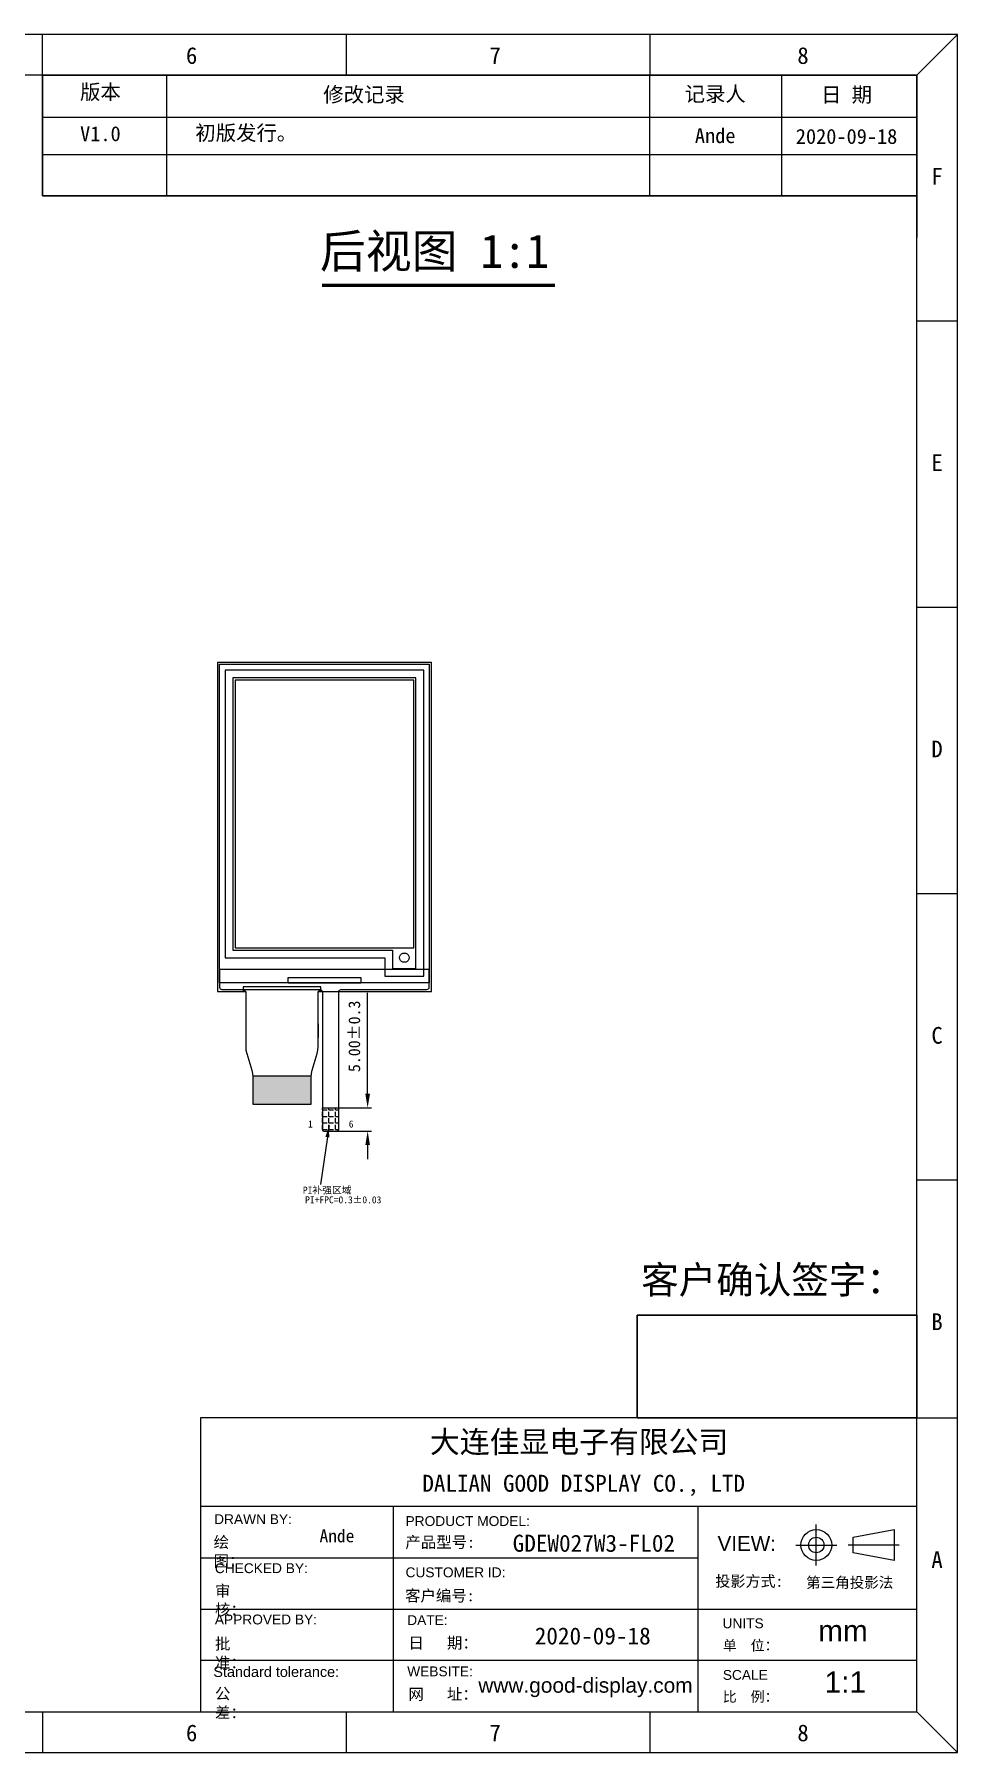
# Model space of a CAD drawing. Header units: millimetres. Extents: x 245 to 11863, y -5369 to 598.
# Drawn here: x 11665.3 to 11863, y -5368.9 to -5001.3 of the extents above; entities that cross this region are included whole.
import ezdxf
from ezdxf.enums import TextEntityAlignment as Align

# ---------------------------------------------------------------- set-up
doc = ezdxf.new("R2010")
doc.units = ezdxf.units.MM
for name, color, linetype in [('DIM', 7, 'Continuous'), ('FPC', 5, 'Continuous'), ('LCD', 240, 'Continuous'), ('SENSOR', 3, 'Continuous')]:
    doc.layers.add(name, color=color, linetype=linetype)
for name, color, linetype, lineweight in [('LG', 4, 'Continuous', 5), ('Sundenal', 4, 'Continuous', 20), ('文字', 2, 'Continuous', 20)]:
    doc.layers.add(name, color=color, linetype=linetype, lineweight=lineweight)
doc.styles.get("Standard").update_dxf_attribs({"font": 'isocp2.shx', "bigfont": 'extfont2.shx'})
doc.styles.add('STYLE1', font='arial.ttf')
doc.styles.add('宋体', font='')
doc.styles.get('宋体').set_extended_font_data('SimSun')
doc.dimstyles.new('ISO-25', dxfattribs={"dimtxt": 2.5, "dimasz": 2.5, "dimexe": 1.25, "dimexo": 0.625, "dimtad": 1, "dimdec": 1, "dimtxsty": 'Standard', "dimcen": 2.5, "dimadec": 0, "dimazin": 0, "dimtfac": 1, "dimtdec": 1, "dimtmove": 0, "dimatfit": 3, "dimfxl": 1, "dimarcsym": 0})
doc.dimstyles.new('Sundenal$0', dxfattribs={"dimtxt": 6, "dimasz": 3, "dimexe": 0.8, "dimexo": 0.8, "dimgap": 0.2, "dimtad": 1, "dimzin": 1, "dimdsep": 46, "dimtxsty": '宋体', "dimcen": 2.5, "dimadec": 0, "dimazin": 0, "dimtfac": 1, "dimtofl": 0, "dimtmove": 0, "dimatfit": 3, "dimfxl": 0.8, "dimtolj": 1, "dimlwd": 13, "dimlwe": 13, "dimarcsym": 0})

# ---------------------------------------------------------------- blocks, each defined once
blk = doc.blocks.new('sundenal')
at = {"layer": 'Sundenal', "color": 4}
for p, q in [((-856.53, 786.48), (-856.53, 805.66)), ((-429.24, 786.48), (-429.24, 805.66))]:
    blk.add_line(p, q, dxfattribs=at)
at = {"layer": 'Sundenal', "color": 4, "lineweight": 30}
blk.add_line((-1122.21, 402.83), (-1141.39, 402.83), dxfattribs=at)
at = {"layer": 'Sundenal', "ltscale": 0.2}
blk.add_line((-19.18, 19.18), (0, 0), dxfattribs=at)
at = {"layer": 'Sundenal', "color": 4}
for points in [[(-1122.21, 786.48), (-1141.39, 805.66)], [(-998.96, 805.66), (-998.96, 786.48)], [(-714.1, 805.66), (-714.1, 786.48)], [(-571.67, 805.66), (-571.67, 786.48)], [(-286.82, 805.66), (-286.82, 786.48)], [(-144.39, 805.66), (-144.39, 786.48)], [(-19.18, 786.48), (0, 805.66)], [(-1141.39, 671.38), (-1122.21, 671.38)], [(-19.18, 671.38), (0, 671.38)], [(-1141.39, 537.11), (-1122.21, 537.11)], [(-19.18, 537.11), (0, 537.11)], [(-19.18, 402.83), (0, 402.83)], [(-1141.39, 268.55), (-1122.21, 268.55)], [(-19.18, 268.55), (0, 268.55)], [(-19.18, 157.04), (0, 157.04)], [(-1141.39, 134.28), (-1122.21, 134.28)], [(-19.18, 115.33), (-202.46, 115.33), (-355.22, 115.33)], [(-264.75, 115.33), (-264.75, 19.18)], [(-355.22, 91.29), (-202.46, 91.29), (-121.95, 91.29)], [(-19.18, 43.22), (-202.46, 43.22), (-355.22, 43.22)], [(-1122.21, 19.18), (-1141.39, 0)], [(-998.96, 19.18), (-998.96, 0)], [(-856.53, 19.18), (-856.53, 0)], [(-714.1, 19.18), (-714.1, 0)], [(-571.67, 19.18), (-571.67, 0)], [(-429.24, 19.18), (-429.24, 0)], [(-286.82, 19.18), (-286.82, 0)], [(-144.39, 19.18), (-144.39, 0)]]:
    blk.add_lwpolyline(points, dxfattribs=at)
blk.add_lwpolyline([(-1141.39, 0), (0, 0), (0, 805.66), (-1141.39, 805.66)], close=True, dxfattribs=at)
at = {"layer": 'Sundenal', "ltscale": 0.2}
for points in [[(-19.18, 786.48), (-1122.21, 786.48), (-1122.21, 19.18), (-19.18, 19.18)], [(-19.18, 157.04), (-355.22, 157.04), (-355.22, 19.18), (-19.18, 19.18)]]:
    blk.add_lwpolyline(points, close=True, dxfattribs=at)
at = {"layer": 'Sundenal', "color": 4, "ltscale": 0.5}
for points in [[(-121.95, 115.33), (-121.95, 43.22), (-121.95, 19.18)], [(-66.31, 87.74), (-66.31, 106.96)], [(-75.93, 97.35), (-56.7, 97.35)], [(-27.36, 97.35), (-51.4, 97.35)], [(-355.22, 67.25), (-202.46, 67.25), (-91.88, 67.25), (-19.18, 67.25)]]:
    blk.add_lwpolyline(points, dxfattribs=at)
blk.add_lwpolyline([(-29.77, 104.56), (-29.77, 90.14), (-49, 93.74), (-49, 100.96)], close=True, dxfattribs=at)
for radius in [7.21, 3.61]:
    blk.add_circle((-66.31, 97.35), radius, dxfattribs=at)
at = {"layer": 'Sundenal', "color": 4, "style": '宋体'}
for s, p in [('1', (-1071.5, 795.73)), ('2', (-929.07, 795.73)), ('3', (-786.64, 795.73)), ('4', (-644.21, 795.73)), ('5', (-501.78, 795.73)), ('6', (-359.35, 795.73)), ('7', (-216.92, 795.73)), ('8', (-72.54, 795.73)), ('F', (-1131.87, 739.15)), ('F', (-9.67, 739.15)), ('E', (-1131.87, 604.87)), ('E', (-9.67, 604.87)), ('D', (-1131.87, 470.59)), ('D', (-9.67, 470.59)), ('C', (-1131.87, 336.32)), ('C', (-9.67, 336.32)), ('B', (-1131.87, 202.04)), ('B', (-9.67, 202.04)), ('A', (-9.67, 90.53)), ('A', (-1131.87, 67.76)), ('1', (-1071.5, 9.26)), ('2', (-929.07, 9.26)), ('3', (-786.64, 9.26)), ('4', (-644.21, 9.26)), ('5', (-501.78, 9.26)), ('6', (-359.35, 9.26)), ('7', (-216.92, 9.26)), ('8', (-72.54, 9.26))]:
    blk.add_text(s, height=7.85, dxfattribs=at).set_placement(p, align=Align.MIDDLE_CENTER)
at = {"layer": 'Sundenal', "color": 4}
for s, height, style, p in [('DALIAN GOOD DISPLAY CO., LTD', 7.9454, '宋体', (-251.1, 126.29)), ('PRODUCT MODEL:', 4.6097, 'STYLE1', (-259.01, 108.58)), ('CHECKED BY:', 4.6097, 'STYLE1', (-348.47, 86.47)), ('CUSTOMER ID:', 4.6097, 'STYLE1', (-259.01, 84.54)), ('APPROVED BY:', 4.6097, 'STYLE1', (-348.47, 62.43))]:
    blk.add_text(s, height=height, dxfattribs=dict(at, style=style)).set_placement(p, align=Align.MIDDLE_LEFT)
at = {"layer": 'Sundenal', "color": 4, "ltscale": 0.5, "style": 'STYLE1'}
for s, height, p in [('DRAWN BY:', 4.61, (-348.81, 109.47)), ('VIEW:', 6.915, (-112.62, 98.05))]:
    blk.add_text(s, height=height, dxfattribs=at).set_placement(p, align=Align.MIDDLE_LEFT)
at = {"layer": 'Sundenal', "color": 4, "style": 'STYLE1'}
for s, p in [('DATE:', (-258.21, 59.84)), ('WEBSITE:', (-258.21, 35.8))]:
    blk.add_text(s, height=4.61, dxfattribs=at).set_placement(p)
at = {"layer": 'Sundenal', "color": 4, "ltscale": 0.5, "style": 'STYLE1'}
for s, p in [('UNITS', (-110.31, 58.34)), ('SCALE', (-110.17, 34.14))]:
    blk.add_text(s, height=4.61, dxfattribs=at).set_placement(p)
at = {"layer": 'Sundenal', "color": 4, "attachment_point": 1}
for s, insert, char_height, width, style in [('大连佳显电子有限公司', (-247.54, 150.84), 10.26, 178.7391, '宋体'), ('{\\fSimSun|b0|i0|c134|p54;产品型号:}', (-259.1, 101.34), 5.3139, 36.7233, 'STYLE1'), ('{\\fSimSun|b0|i0|c134|p54;客户编号:}', (-259.26, 76.24), 5.3139, 34.4165, 'STYLE1'), ('{\\fSimSun|b0|i0|c134|p54;日   期：}', (-257.68, 54.12), 5.3139, 35.8527, 'STYLE1'), ('{\\fArial|b0|i0|c0|p34;Standard tolerance: }', (-349.17, 40.33), 4.8401, 61.0685, 'STYLE1'), ('{\\fSimSun|b0|i0|c134|p54;网   址：}', (-257.68, 30.09), 5.3139, 35.8527, 'STYLE1')]:
    blk.add_mtext(s, dxfattribs=dict(at, insert=insert, char_height=char_height, width=width, style=style))
at = {"layer": 'Sundenal', "color": 4, "ltscale": 0.5, "attachment_point": 1, "style": 'STYLE1'}
for s, insert, char_height, width in [('{\\fSimSun|b0|i0|c134|p54;绘   图：}', (-349.02, 101.34), 5.3139, 29.6747), ('{\\fNSimSun|b0|i0|c134|p49;投影方式:}', (-113.66, 82.96), 5.1776, 35.3306), ('{\\fSimSun|b0|i0|c134|p54;审   核：}', (-348.41, 78.51), 5.3139, 30.3728), ('{\\fArial|b0|i0|c0|p32;mm}', (-65.43, 62.13), 10, 23.1392), ('{\\fSimSun|b0|i0|c134|p54;批   准：}', (-348.41, 53.68), 5.3139, 30.3747), ('{\\fNSimSun|b0|i0|c134|p49;单  位：}', (-110.18, 52.69), 4.7941, 26.4216), ('1:1', (-62.43, 38.07), 10, 19.29), ('{\\fSimSun|b0|i0|c134|p54;公    差：  }', (-348.41, 30.29), 5.3139, 34.0875), ('{\\fNSimSun|b0|i0|c134|p49;比  例：}', (-110.18, 28.65), 4.7941, 25.4832)]:
    blk.add_mtext(s, dxfattribs=dict(at, insert=insert, char_height=char_height, width=width))
at = {"layer": 'Sundenal', "color": 4, "lineweight": 30, "insert": (-71.08, 82.28), "char_height": 5, "width": 45.19, "attachment_point": 1, "style": '宋体'}
blk.add_mtext('第三角投影法', dxfattribs=at)
at = {"layer": 'Sundenal', "color": 4, "insert": (-174.61, 35.1), "char_height": 7, "width": 71.82, "attachment_point": 2}
blk.add_mtext('{\\fArial|b0|i0|c0|p34;www.good-display.com}', dxfattribs=at)
blk = doc.blocks.new('*D22')
at = {"layer": 'Defpoints', "color": 0, "transparency": 16777216}
for p in [(11728.72, -5230.94), (11736.67, -5230.94), (11728.72, -5235.94)]:
    blk.add_point(p, dxfattribs=at)
at = {"layer": 'DIM', "color": 0, "lineweight": 13, "transparency": 16777216}
for p, q in [((11736.67, -5227.94), (11736.67, -5206.37)), ((11729.52, -5230.94), (11737.47, -5230.94)), ((11729.52, -5235.94), (11737.47, -5235.94)), ((11736.67, -5238.94), (11736.67, -5241.94))]:
    blk.add_line(p, q, dxfattribs=at)
at = {"layer": 'DIM', "color": 0, "transparency": 16777216}
for points in [[(11736.17, -5227.94), (11737.17, -5227.94), (11736.67, -5230.94)], [(11736.17, -5238.94), (11737.17, -5238.94), (11736.67, -5235.94)]]:
    blk.add_solid(points, dxfattribs=at)
at = {"layer": 'DIM', "color": 0, "lineweight": 30, "transparency": 16777216, "insert": (11733.83, -5215.66), "char_height": 2.5, "attachment_point": 5, "rotation": 90, "style": '宋体'}
blk.add_mtext('\\A1;5.00±0.3', dxfattribs=at)

msp = doc.modelspace()

# ---------------------------------------------------------------- hatches: boundary and pattern name
at = {"layer": 'FPC', "ltscale": 0.2}
h = msp.add_hatch(dxfattribs=at)
h.set_pattern_fill('ANGLE', color=256, scale=0.2, style=0)
h.set_pattern_definition([(0, (-17.597, -453.6695), (0, 1.397), [1.016, -0.381]), (90, (-17.597, -453.6695), (-1.397, 9e-17), [1.016, -0.381])])
h.paths.add_polyline_path([(11727.273, -5235.9418), (11730.173, -5235.9418, 0.41421356), (11730.473, -5235.6418), (11730.473, -5230.9418), (11726.973, -5230.9418), (11726.973, -5235.6418, 0.41421356)])
at = {"layer": 'LCD', "linetype": 'Continuous'}
msp.add_hatch(color=256, dxfattribs=at).paths.add_polyline_path([(11712.0688, -5230.1566), (11724.5814, -5230.1566), (11724.5814, -5224.3752), (11724.5948, -5224.1566), (11712.0553, -5224.1566), (11712.0688, -5224.3752)])

# ---------------------------------------------------------------- linework, layer by layer
at = {"layer": 'DIM', "lineweight": 30, "ltscale": 0.2, "const_width": 0.72}
msp.add_lwpolyline([(11726.8678, -5054.9515), (11776.7557, -5054.9515)], dxfattribs=at)
at = {"layer": 'FPC', "ltscale": 0.2}
msp.add_lwpolyline([(11730.473, -5206.1418, -0.41421356), (11730.973, -5205.6418), (11749.373, -5205.6418, 0.41421356), (11749.873, -5205.1418), (11749.873, -5201.3418), (11704.973, -5201.3418), (11704.973, -5205.1418, 0.41421356), (11705.473, -5205.6418), (11726.473, -5205.6418, -0.41421356), (11726.973, -5206.1418), (11726.973, -5235.6418, 0.41421356), (11727.273, -5235.9418), (11730.173, -5235.9418, 0.41421356), (11730.473, -5235.6418)], format="xyb", close=True, dxfattribs=at)
msp.add_lwpolyline([(11726.973, -5230.9418), (11730.473, -5230.9418)], dxfattribs=at)
at = {"layer": 'LCD', "linetype": 'Continuous'}
msp.add_line((11724.5948, -5224.1566), (11712.0688, -5224.1566), dxfattribs=at)
for points in [[(11726.1086, -5206.0585), (11750.3197, -5206.0585), (11750.3197, -5135.638), (11704.5244, -5135.638), (11704.5244, -5206.0585), (11710.3688, -5206.0585), (11710.5461, -5206.0585)], [(11710.5689, -5212.5171), (11710.5689, -5217.8532)], [(11726.0858, -5212.9853), (11726.0858, -5215.9351)]]:
    msp.add_lwpolyline(points, dxfattribs=at)
for points in [[(11748.6703, -5137.3106), (11706.1738, -5137.3106), (11706.1738, -5198.8591), (11740.3756, -5198.8591), (11740.3756, -5202.7866), (11748.6703, -5202.7866), (11748.6703, -5197.2095)], [(11747.0159, -5138.9492), (11707.8282, -5138.9492), (11707.8282, -5197.2345), (11742.0208, -5197.2345), (11742.0208, -5201.1272), (11747.0159, -5201.1272), (11747.0159, -5197.2345)], [(11746.5295, -5139.4537), (11708.3327, -5139.4537), (11708.3327, -5196.7299), (11746.5295, -5196.7299)], [(11744.2116, -5199.7729), (11743.9296, -5199.6317), (11743.7071, -5199.4092), (11743.5707, -5199.1272), (11743.5207, -5198.8227), (11743.5707, -5198.5094), (11743.7071, -5198.2274), (11743.9296, -5198.0048), (11744.2116, -5197.8637), (11744.5253, -5197.8434), (11744.8298, -5197.8637), (11745.1071, -5198.0048), (11745.3296, -5198.2274), (11745.466, -5198.5094), (11745.5252, -5198.8227), (11745.466, -5199.1272), (11745.3296, -5199.4092), (11745.1071, -5199.6317), (11744.8298, -5199.7729), (11744.5253, -5199.8181)], [(11726.0858, -5206.1632), (11726.1402, -5206.0087), (11726.2811, -5205.9496), (11726.6311, -5205.9496), (11726.6311, -5205.0497), (11710.0324, -5205.0497), (11710.0324, -5205.9496), (11710.3688, -5205.9496), (11710.5097, -5206.0087), (11710.5689, -5206.1632), (11710.5689, -5217.8668), (11710.6281, -5218.603), (11710.787, -5219.3167), (11711.8596, -5222.9208), (11712.0232, -5223.639), (11712.0688, -5224.3752), (11712.0688, -5230.1566), (11724.5814, -5230.1566), (11724.5814, -5224.3752), (11724.6267, -5223.639), (11724.7903, -5222.9208), (11725.8721, -5219.3167), (11726.0266, -5218.603), (11726.0858, -5217.8668), (11726.0858, -5207.4495)], [(11735.2032, -5204.2543), (11719.6546, -5204.2543), (11719.6546, -5203.0953), (11735.2032, -5203.0953)]]:
    msp.add_lwpolyline(points, close=True, dxfattribs=at)
at = {"layer": 'LG', "ltscale": 0.2}
msp.add_lwpolyline([(11704.9711, -5204.2418), (11704.9711, -5136.0418), (11749.8711, -5136.0418), (11749.8711, -5204.2418)], close=True, dxfattribs=at)
at = {"layer": '文字', "lineweight": 30}
for p, q in [((11854.2274, -5010.0193), (11667.0949, -5010.0193)), ((11667.0949, -5010.0193), (11667.0949, -5035.8453)), ((11854.2274, -5044.7251), (11854.2274, -5010.0193)), ((11667.0949, -5035.8453), (11854.2274, -5035.8453))]:
    msp.add_line(p, q, dxfattribs=at)
at = {"layer": '文字'}
for points in [[(11693.6557, -5035.8453), (11693.6557, -5009.963)], [(11797.0793, -5035.8453), (11797.0793, -5010.0193)], [(11825.3609, -5035.8453), (11825.3609, -5010.0193)], [(11667.0949, -5018.9553), (11854.2274, -5018.9553)], [(11667.0949, -5026.9656), (11854.2274, -5026.9656)], [(11667.0949, -5035.8453), (11854.2274, -5035.8453)]]:
    msp.add_lwpolyline(points, dxfattribs=at)
at = {"layer": '文字', "color": 0, "lineweight": 30}
msp.add_lwpolyline([(11794.3952, -5275.3249), (11854.2274, -5275.3249), (11854.2274, -5297.2628), (11794.3952, -5297.2628)], close=True, dxfattribs=at)

# ---------------------------------------------------------------- block references
at = {"layer": 'Sundenal', "xscale": 0.4563516672010337, "yscale": 0.4563516672010337, "zscale": 0.4563516671999997}
msp.add_blockref('sundenal', (11862.9813, -5368.9288), dxfattribs=at)

# ---------------------------------------------------------------- texts
at = {"layer": 'DIM', "lineweight": 30, "ltscale": 0.2, "insert": (11726.4501, -5044.0367), "char_height": 7.20014, "width": 50.305628, "attachment_point": 1, "style": '宋体'}
msp.add_mtext('后视图 1:1', dxfattribs=at)
at = {"layer": 'DIM', "lineweight": 30, "char_height": 1.5, "style": '宋体'}
for s, insert, width, attachment_point in [('1 ', (11724.4243, -5233.6704), 12.818145, 2), ('6 ', (11733.1397, -5233.6704), 12.818145, 2), ('{\\fSimSun|b0|i0|c134|p2;PI补强区域}', (11733.2377, -5247.8248), 17.625495, 3), ('PI+FPC=0.3%%P0.03', (11739.6136, -5249.887), 17.625495, 3)]:
    msp.add_mtext(s, dxfattribs=dict(at, insert=insert, width=width, attachment_point=attachment_point))
at = {"layer": '文字', "style": '宋体'}
for s, insert, char_height, width, attachment_point in [('版本', (11675.111, -5011.9877), 3.19446, 10.357692, 1), ('修改记录', (11727.1749, -5012.5425), 3.19446, 20.493208, 1), ('记录人', (11811.0822, -5012.4048), 3.19446, 15.476578, 2), ('日 期', (11839.1995, -5012.5645), 3.19446, 14.115343, 2), ('V1.0', (11675.111, -5020.9237), 3.19446, 10.357692, 1), ('初版发行。', (11699.7897, -5020.7421), 3.19446, 92.745192, 1), ('Ande', (11811.0713, -5021.3408), 3.19446, 15.476578, 2), ('2020-09-18', (11839.1995, -5021.5005), 3.19446, 24.93443, 2), ('GDEW027W3-FL02', (11785.098, -5324.1538), 3.650813, 31.944617, 5), ('2020-09-18', (11784.8585, -5343.9911), 3.65081, 31.944617, 5)]:
    msp.add_mtext(s, dxfattribs=dict(at, insert=insert, char_height=char_height, width=width, attachment_point=attachment_point))
at = {"layer": '文字', "color": 0, "insert": (11823.3575, -5271.3975), "char_height": 5.89002, "width": 63.805714, "attachment_point": 8, "style": '宋体'}
msp.add_mtext('客户确认签字：', dxfattribs=at)
at = {"layer": '文字', "ltscale": 0.5, "insert": (11730.0962, -5321.1787), "char_height": 2.73811, "width": 13.69055, "attachment_point": 2, "style": '宋体'}
msp.add_mtext('{\\fSimSun|b0|i0|c134|p54;Ande}', dxfattribs=at)

# ---------------------------------------------------------------- dimensions: what is measured, and where the dimension line sits
at = {"layer": 'DIM', "lineweight": 30}
dim = msp.add_linear_dim(base=(11736.673, -5230.9418), p1=(11728.723, -5235.9418), p2=(11728.723, -5230.9418), angle=90, dimstyle='Sundenal$0', override={"dimtxt": 2.5, "dimgap": 1.5, "dimtol": 1, "dimtp": 0.3, "dimtm": 0.3}, dxfattribs=at)
dim.commit()
dim.dimension.update_dxf_attribs({"geometry": '*D22', "text_midpoint": (11733.8328, -5215.6571)})

# ---------------------------------------------------------------- leaders
at = {"layer": 'SENSOR', "color": 0, "ltscale": 0.2}
msp.add_leader([(11728.399, -5234.7592), (11726.5772, -5247.3494)], dimstyle='ISO-25', override={"dimgap": 0.625, "dimtad": 0, "dimfxl": 0.8}, dxfattribs=at)

doc.saveas('drawing.dxf')
